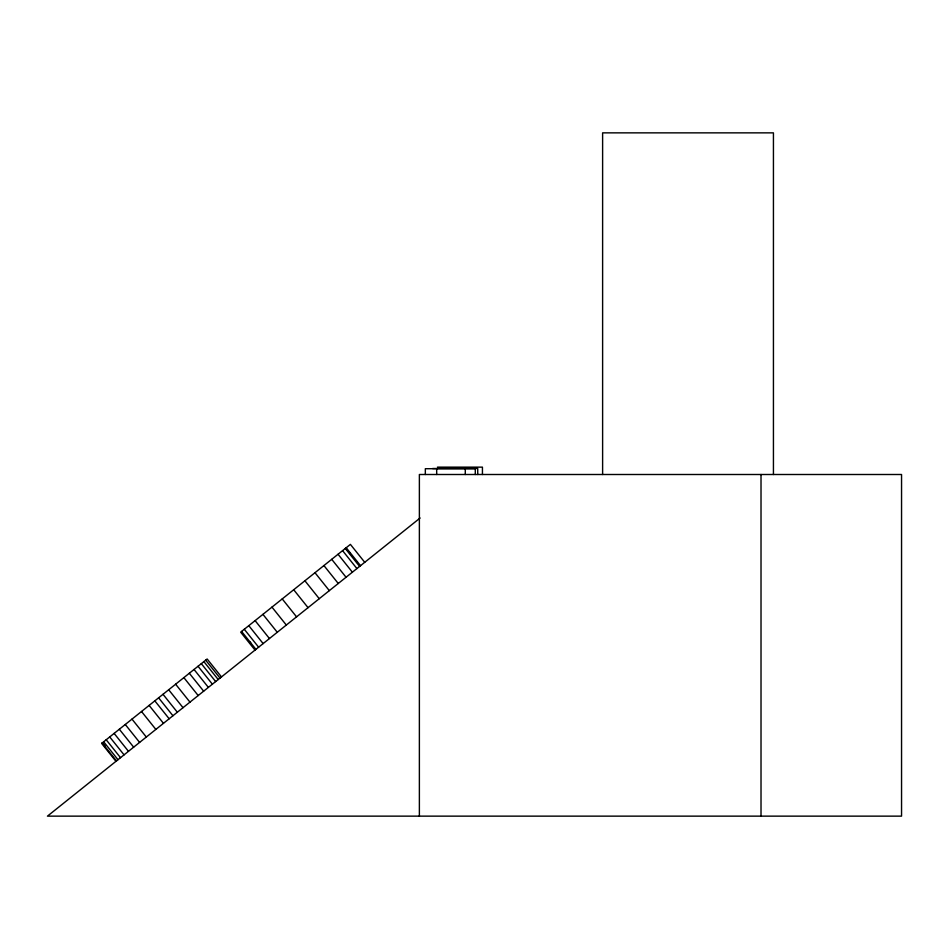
<?xml version="1.0" encoding="UTF-8"?>
<svg xmlns="http://www.w3.org/2000/svg" width="949" height="949" viewBox="0 0 949 949"><rect width="100%" height="100%" fill="white"/><g stroke="black" fill="none" stroke-linecap="round" stroke-linejoin="round"><path stroke-width="1.42" d="M420.11 518.012L47.45 816.14L901.55 816.14L901.55 474.5L419.375 474.5L419.375 816.14M437.43 467.145L482.436 467.145L482.436 474.5M432.59 468.509L477.727 468.509L477.727 474.5M364.736 562.306L350.395 544.382L240.678 632.164L255.02 650.089M346.183 547.751L360.525 565.675M345.709 548.131L350.193 553.741M355.567 560.456L357.358 562.698M345.282 548.475L359.624 566.399M342.577 550.645L356.907 568.57M338.058 554.263L352.387 572.188M331.723 559.329L346.065 577.253M323.929 565.568L338.271 583.493M314.985 572.71L329.327 590.634M304.914 580.776L319.255 598.7M293.704 589.744L308.045 607.668M282.233 598.926L296.562 616.85M271.972 607.123L286.313 625.047M262.932 614.359L277.274 632.283M255.103 620.622L269.445 638.547M248.792 625.664L263.134 643.588M244.284 629.27L258.626 647.194M241.58 631.441L255.922 649.365M249.563 641.595L251.355 643.837M221.485 676.922L207.143 658.997L101.638 743.399L115.968 761.323M205.684 660.16L220.026 678.084M203.869 661.607L218.211 679.531M201.318 663.648L215.66 681.572M198.044 666.269L212.386 684.193M194.047 669.472L208.377 687.396M189.314 673.256L203.655 691.18M183.857 677.622L198.187 695.546M175.624 684.205L189.966 702.13M168.673 689.757L183.015 707.681M163.003 694.3L177.344 712.225M158.602 697.823L172.932 715.748M154.817 700.848L169.159 718.773M149.123 705.404L163.465 723.328M141.508 711.489L155.85 729.413M131.982 719.117L146.324 737.041M125.268 724.49L139.61 742.415M119.325 729.247L133.655 747.171M114.129 733.399L128.471 751.323M109.716 736.934L124.046 754.858M106.181 739.757L120.511 757.682M103.655 741.786L117.996 759.71M102.445 742.747L105.137 746.104M102.136 742.996L116.478 760.92M773.435 474.5L773.435 132.86L602.615 132.86L602.615 474.5M761.015 474.5L761.015 816.14M475.295 474.5L475.295 468.711L425.33 468.711L425.33 474.5M465.283 468.711L465.283 474.5M436.682 468.711L436.682 474.5"/></g></svg>
